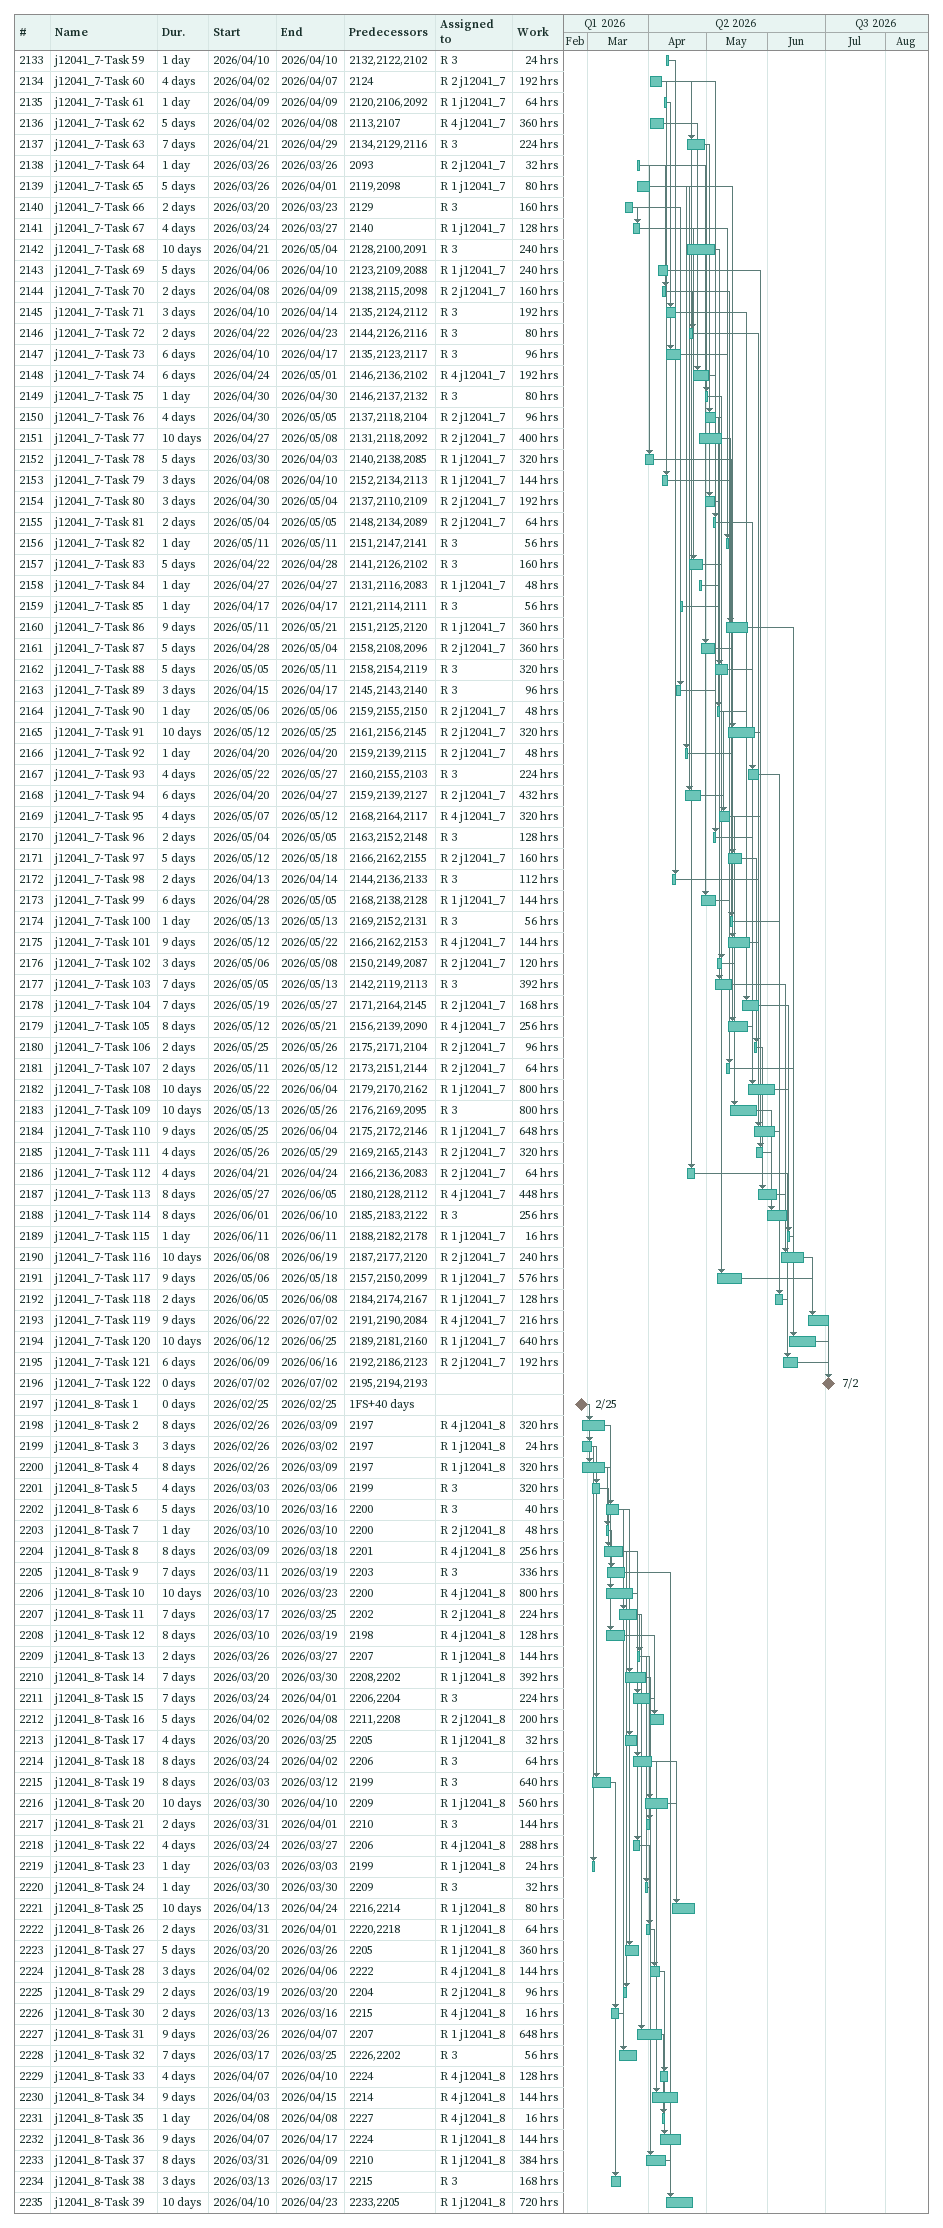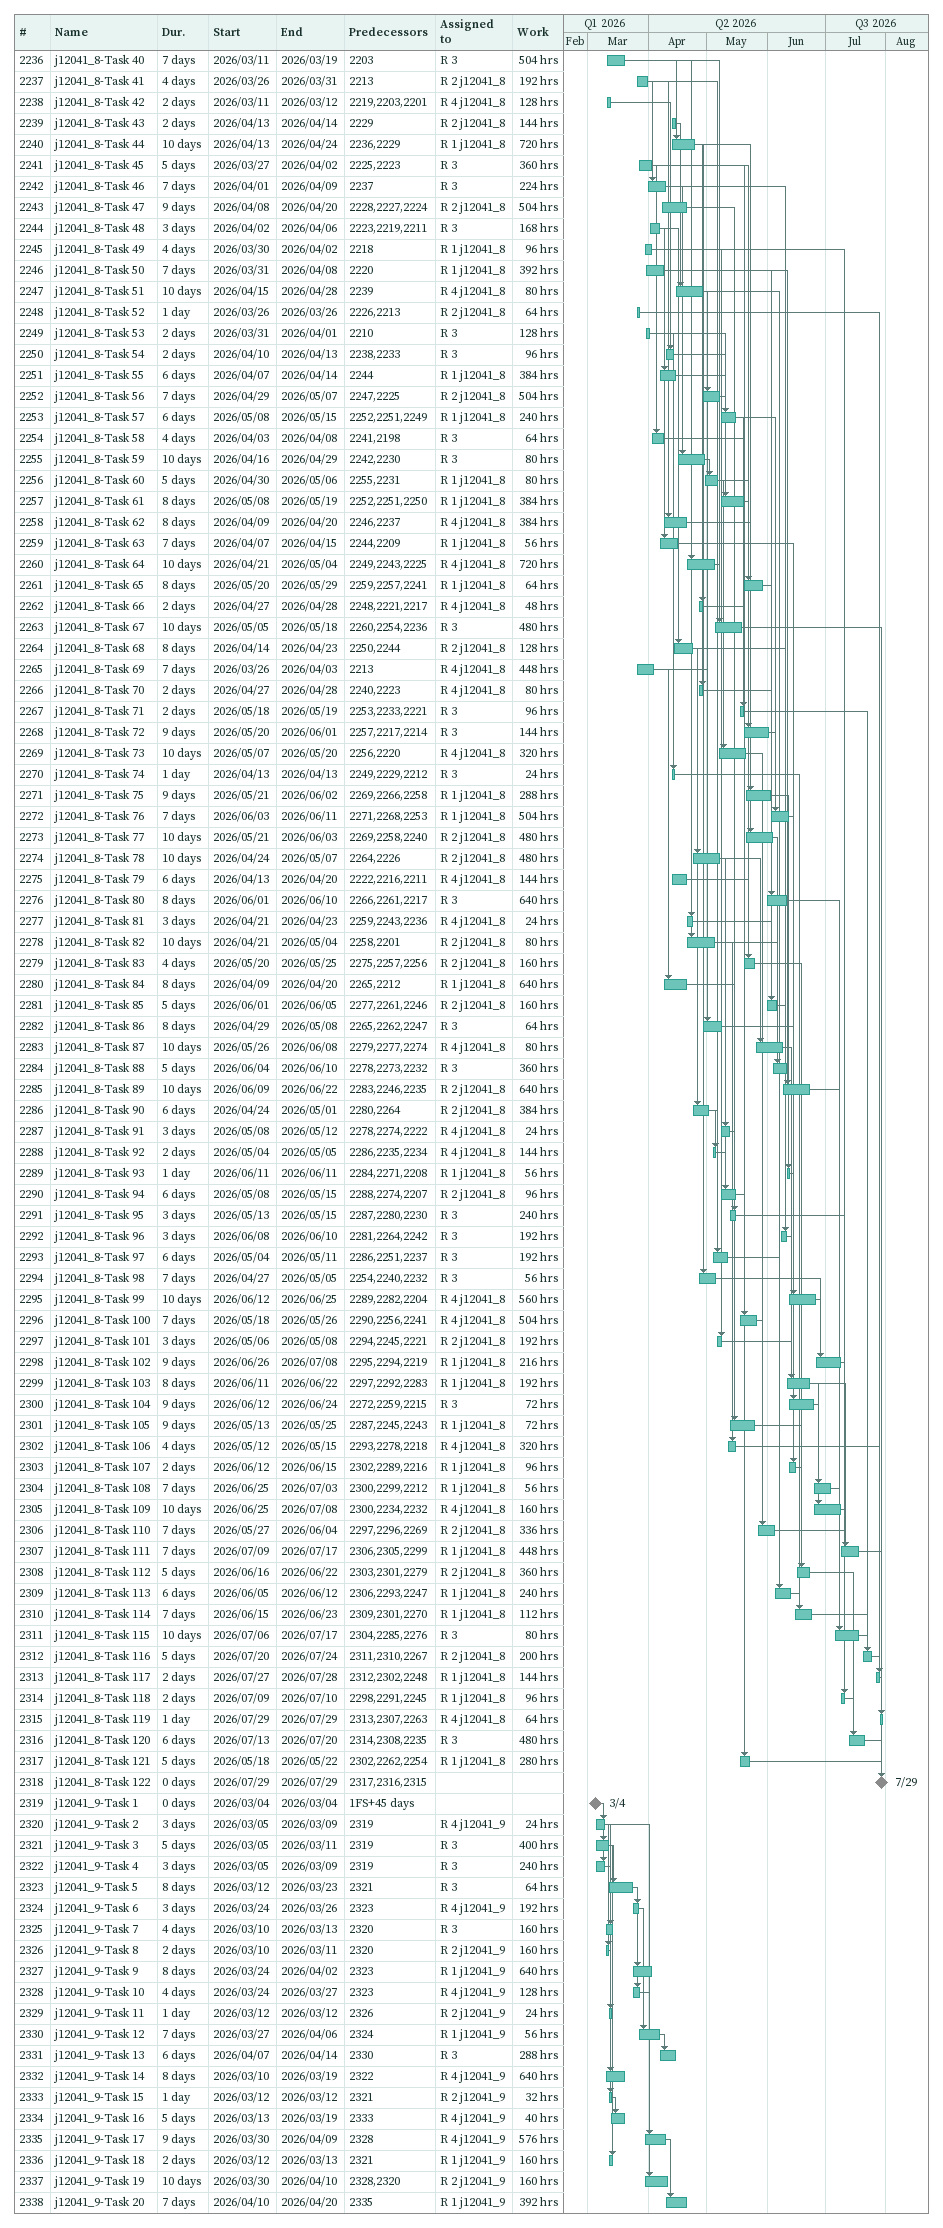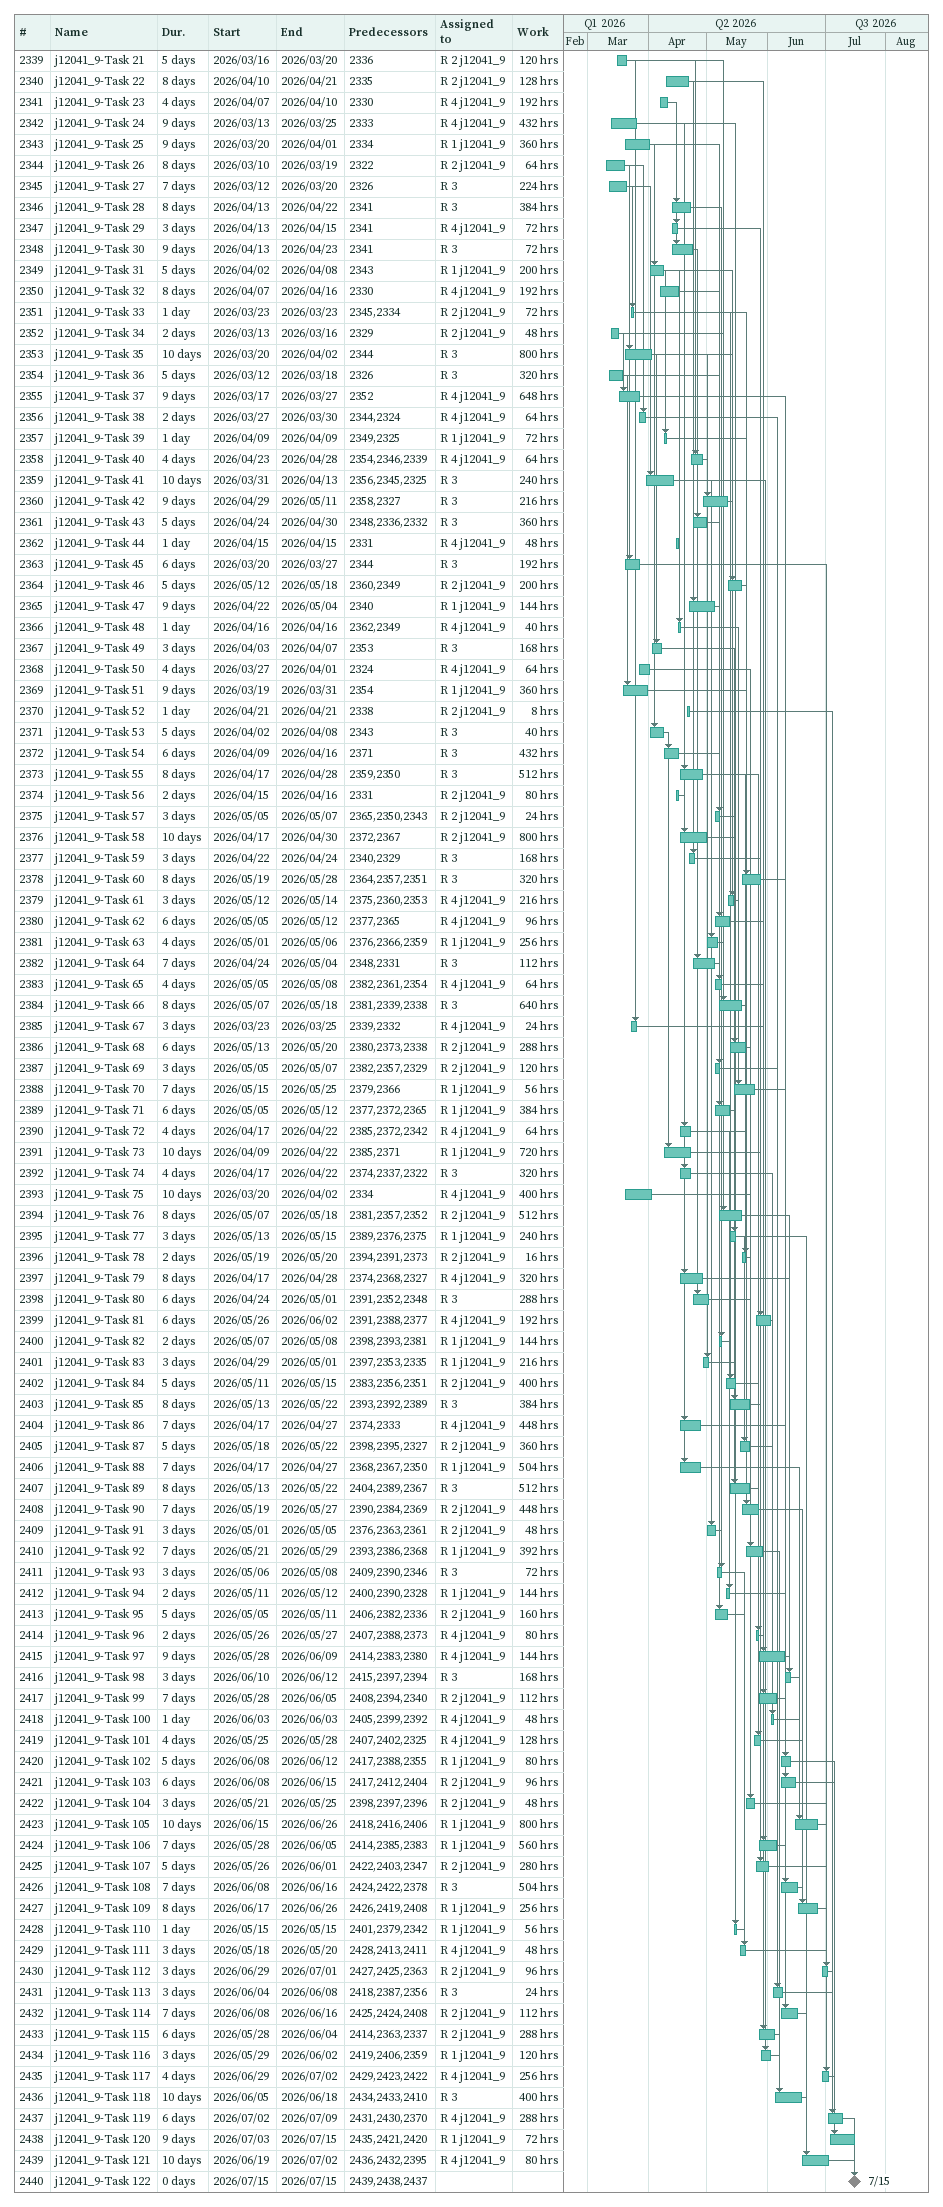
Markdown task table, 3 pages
| ID | Task | Duration | Start | Finish | Predecessors | Resources | Work (h) |
|---|---|---|---|---|---|---|---|
| 2133 | j12041_7-Task 59 | 1d | 2026-04-10 | 2026-04-10 | 2132, 2122, 2102 | R 3 | 24 |
| 2134 | j12041_7-Task 60 | 4d | 2026-04-02 | 2026-04-07 | 2124 | R 2 j12041_7 | 192 |
| 2135 | j12041_7-Task 61 | 1d | 2026-04-09 | 2026-04-09 | 2120, 2106, 2092 | R 1 j12041_7 | 64 |
| 2136 | j12041_7-Task 62 | 5d | 2026-04-02 | 2026-04-08 | 2113, 2107 | R 4 j12041_7 | 360 |
| 2137 | j12041_7-Task 63 | 7d | 2026-04-21 | 2026-04-29 | 2134, 2129, 2116 | R 3 | 224 |
| 2138 | j12041_7-Task 64 | 1d | 2026-03-26 | 2026-03-26 | 2093 | R 2 j12041_7 | 32 |
| 2139 | j12041_7-Task 65 | 5d | 2026-03-26 | 2026-04-01 | 2119, 2098 | R 1 j12041_7 | 80 |
| 2140 | j12041_7-Task 66 | 2d | 2026-03-20 | 2026-03-23 | 2129 | R 3 | 160 |
| 2141 | j12041_7-Task 67 | 4d | 2026-03-24 | 2026-03-27 | 2140 | R 1 j12041_7 | 128 |
| 2142 | j12041_7-Task 68 | 10d | 2026-04-21 | 2026-05-04 | 2128, 2100, 2091 | R 3 | 240 |
| 2143 | j12041_7-Task 69 | 5d | 2026-04-06 | 2026-04-10 | 2123, 2109, 2088 | R 1 j12041_7 | 240 |
| 2144 | j12041_7-Task 70 | 2d | 2026-04-08 | 2026-04-09 | 2138, 2115, 2098 | R 2 j12041_7 | 160 |
| 2145 | j12041_7-Task 71 | 3d | 2026-04-10 | 2026-04-14 | 2135, 2124, 2112 | R 3 | 192 |
| 2146 | j12041_7-Task 72 | 2d | 2026-04-22 | 2026-04-23 | 2144, 2126, 2116 | R 3 | 80 |
| 2147 | j12041_7-Task 73 | 6d | 2026-04-10 | 2026-04-17 | 2135, 2123, 2117 | R 3 | 96 |
| 2148 | j12041_7-Task 74 | 6d | 2026-04-24 | 2026-05-01 | 2146, 2136, 2102 | R 4 j12041_7 | 192 |
| 2149 | j12041_7-Task 75 | 1d | 2026-04-30 | 2026-04-30 | 2146, 2137, 2132 | R 3 | 80 |
| 2150 | j12041_7-Task 76 | 4d | 2026-04-30 | 2026-05-05 | 2137, 2118, 2104 | R 2 j12041_7 | 96 |
| 2151 | j12041_7-Task 77 | 10d | 2026-04-27 | 2026-05-08 | 2131, 2118, 2092 | R 2 j12041_7 | 400 |
| 2152 | j12041_7-Task 78 | 5d | 2026-03-30 | 2026-04-03 | 2140, 2138, 2085 | R 1 j12041_7 | 320 |
| 2153 | j12041_7-Task 79 | 3d | 2026-04-08 | 2026-04-10 | 2152, 2134, 2113 | R 1 j12041_7 | 144 |
| 2154 | j12041_7-Task 80 | 3d | 2026-04-30 | 2026-05-04 | 2137, 2110, 2109 | R 2 j12041_7 | 192 |
| 2155 | j12041_7-Task 81 | 2d | 2026-05-04 | 2026-05-05 | 2148, 2134, 2089 | R 2 j12041_7 | 64 |
| 2156 | j12041_7-Task 82 | 1d | 2026-05-11 | 2026-05-11 | 2151, 2147, 2141 | R 3 | 56 |
| 2157 | j12041_7-Task 83 | 5d | 2026-04-22 | 2026-04-28 | 2141, 2126, 2102 | R 3 | 160 |
| 2158 | j12041_7-Task 84 | 1d | 2026-04-27 | 2026-04-27 | 2131, 2116, 2083 | R 1 j12041_7 | 48 |
| 2159 | j12041_7-Task 85 | 1d | 2026-04-17 | 2026-04-17 | 2121, 2114, 2111 | R 3 | 56 |
| 2160 | j12041_7-Task 86 | 9d | 2026-05-11 | 2026-05-21 | 2151, 2125, 2120 | R 1 j12041_7 | 360 |
| 2161 | j12041_7-Task 87 | 5d | 2026-04-28 | 2026-05-04 | 2158, 2108, 2096 | R 2 j12041_7 | 360 |
| 2162 | j12041_7-Task 88 | 5d | 2026-05-05 | 2026-05-11 | 2158, 2154, 2119 | R 3 | 320 |
| 2163 | j12041_7-Task 89 | 3d | 2026-04-15 | 2026-04-17 | 2145, 2143, 2140 | R 3 | 96 |
| 2164 | j12041_7-Task 90 | 1d | 2026-05-06 | 2026-05-06 | 2159, 2155, 2150 | R 2 j12041_7 | 48 |
| 2165 | j12041_7-Task 91 | 10d | 2026-05-12 | 2026-05-25 | 2161, 2156, 2145 | R 2 j12041_7 | 320 |
| 2166 | j12041_7-Task 92 | 1d | 2026-04-20 | 2026-04-20 | 2159, 2139, 2115 | R 2 j12041_7 | 48 |
| 2167 | j12041_7-Task 93 | 4d | 2026-05-22 | 2026-05-27 | 2160, 2155, 2103 | R 3 | 224 |
| 2168 | j12041_7-Task 94 | 6d | 2026-04-20 | 2026-04-27 | 2159, 2139, 2127 | R 2 j12041_7 | 432 |
| 2169 | j12041_7-Task 95 | 4d | 2026-05-07 | 2026-05-12 | 2168, 2164, 2117 | R 4 j12041_7 | 320 |
| 2170 | j12041_7-Task 96 | 2d | 2026-05-04 | 2026-05-05 | 2163, 2152, 2148 | R 3 | 128 |
| 2171 | j12041_7-Task 97 | 5d | 2026-05-12 | 2026-05-18 | 2166, 2162, 2155 | R 2 j12041_7 | 160 |
| 2172 | j12041_7-Task 98 | 2d | 2026-04-13 | 2026-04-14 | 2144, 2136, 2133 | R 3 | 112 |
| 2173 | j12041_7-Task 99 | 6d | 2026-04-28 | 2026-05-05 | 2168, 2138, 2128 | R 1 j12041_7 | 144 |
| 2174 | j12041_7-Task 100 | 1d | 2026-05-13 | 2026-05-13 | 2169, 2152, 2131 | R 3 | 56 |
| 2175 | j12041_7-Task 101 | 9d | 2026-05-12 | 2026-05-22 | 2166, 2162, 2153 | R 4 j12041_7 | 144 |
| 2176 | j12041_7-Task 102 | 3d | 2026-05-06 | 2026-05-08 | 2150, 2149, 2087 | R 2 j12041_7 | 120 |
| 2177 | j12041_7-Task 103 | 7d | 2026-05-05 | 2026-05-13 | 2142, 2119, 2113 | R 3 | 392 |
| 2178 | j12041_7-Task 104 | 7d | 2026-05-19 | 2026-05-27 | 2171, 2164, 2145 | R 2 j12041_7 | 168 |
| 2179 | j12041_7-Task 105 | 8d | 2026-05-12 | 2026-05-21 | 2156, 2139, 2090 | R 4 j12041_7 | 256 |
| 2180 | j12041_7-Task 106 | 2d | 2026-05-25 | 2026-05-26 | 2175, 2171, 2104 | R 2 j12041_7 | 96 |
| 2181 | j12041_7-Task 107 | 2d | 2026-05-11 | 2026-05-12 | 2173, 2151, 2144 | R 2 j12041_7 | 64 |
| 2182 | j12041_7-Task 108 | 10d | 2026-05-22 | 2026-06-04 | 2179, 2170, 2162 | R 1 j12041_7 | 800 |
| 2183 | j12041_7-Task 109 | 10d | 2026-05-13 | 2026-05-26 | 2176, 2169, 2095 | R 3 | 800 |
| 2184 | j12041_7-Task 110 | 9d | 2026-05-25 | 2026-06-04 | 2175, 2172, 2146 | R 1 j12041_7 | 648 |
| 2185 | j12041_7-Task 111 | 4d | 2026-05-26 | 2026-05-29 | 2169, 2165, 2143 | R 2 j12041_7 | 320 |
| 2186 | j12041_7-Task 112 | 4d | 2026-04-21 | 2026-04-24 | 2166, 2136, 2083 | R 2 j12041_7 | 64 |
| 2187 | j12041_7-Task 113 | 8d | 2026-05-27 | 2026-06-05 | 2180, 2128, 2112 | R 4 j12041_7 | 448 |
| 2188 | j12041_7-Task 114 | 8d | 2026-06-01 | 2026-06-10 | 2185, 2183, 2122 | R 3 | 256 |
| 2189 | j12041_7-Task 115 | 1d | 2026-06-11 | 2026-06-11 | 2188, 2182, 2178 | R 1 j12041_7 | 16 |
| 2190 | j12041_7-Task 116 | 10d | 2026-06-08 | 2026-06-19 | 2187, 2177, 2120 | R 2 j12041_7 | 240 |
| 2191 | j12041_7-Task 117 | 9d | 2026-05-06 | 2026-05-18 | 2157, 2150, 2099 | R 1 j12041_7 | 576 |
| 2192 | j12041_7-Task 118 | 2d | 2026-06-05 | 2026-06-08 | 2184, 2174, 2167 | R 1 j12041_7 | 128 |
| 2193 | j12041_7-Task 119 | 9d | 2026-06-22 | 2026-07-02 | 2191, 2190, 2084 | R 4 j12041_7 | 216 |
| 2194 | j12041_7-Task 120 | 10d | 2026-06-12 | 2026-06-25 | 2189, 2181, 2160 | R 1 j12041_7 | 640 |
| 2195 | j12041_7-Task 121 | 6d | 2026-06-09 | 2026-06-16 | 2192, 2186, 2123 | R 2 j12041_7 | 192 |
| 2196 | j12041_7-Task 122 | 0d | 2026-07-02 | 2026-07-02 | 2195, 2194, 2193 |  |  |
| 2197 | j12041_8-Task 1 | 0d | 2026-02-25 | 2026-02-25 | 1FS+40d |  |  |
| 2198 | j12041_8-Task 2 | 8d | 2026-02-26 | 2026-03-09 | 2197 | R 4 j12041_8 | 320 |
| 2199 | j12041_8-Task 3 | 3d | 2026-02-26 | 2026-03-02 | 2197 | R 1 j12041_8 | 24 |
| 2200 | j12041_8-Task 4 | 8d | 2026-02-26 | 2026-03-09 | 2197 | R 1 j12041_8 | 320 |
| 2201 | j12041_8-Task 5 | 4d | 2026-03-03 | 2026-03-06 | 2199 | R 3 | 320 |
| 2202 | j12041_8-Task 6 | 5d | 2026-03-10 | 2026-03-16 | 2200 | R 3 | 40 |
| 2203 | j12041_8-Task 7 | 1d | 2026-03-10 | 2026-03-10 | 2200 | R 2 j12041_8 | 48 |
| 2204 | j12041_8-Task 8 | 8d | 2026-03-09 | 2026-03-18 | 2201 | R 4 j12041_8 | 256 |
| 2205 | j12041_8-Task 9 | 7d | 2026-03-11 | 2026-03-19 | 2203 | R 3 | 336 |
| 2206 | j12041_8-Task 10 | 10d | 2026-03-10 | 2026-03-23 | 2200 | R 4 j12041_8 | 800 |
| 2207 | j12041_8-Task 11 | 7d | 2026-03-17 | 2026-03-25 | 2202 | R 2 j12041_8 | 224 |
| 2208 | j12041_8-Task 12 | 8d | 2026-03-10 | 2026-03-19 | 2198 | R 4 j12041_8 | 128 |
| 2209 | j12041_8-Task 13 | 2d | 2026-03-26 | 2026-03-27 | 2207 | R 1 j12041_8 | 144 |
| 2210 | j12041_8-Task 14 | 7d | 2026-03-20 | 2026-03-30 | 2208, 2202 | R 1 j12041_8 | 392 |
| 2211 | j12041_8-Task 15 | 7d | 2026-03-24 | 2026-04-01 | 2206, 2204 | R 3 | 224 |
| 2212 | j12041_8-Task 16 | 5d | 2026-04-02 | 2026-04-08 | 2211, 2208 | R 2 j12041_8 | 200 |
| 2213 | j12041_8-Task 17 | 4d | 2026-03-20 | 2026-03-25 | 2205 | R 1 j12041_8 | 32 |
| 2214 | j12041_8-Task 18 | 8d | 2026-03-24 | 2026-04-02 | 2206 | R 3 | 64 |
| 2215 | j12041_8-Task 19 | 8d | 2026-03-03 | 2026-03-12 | 2199 | R 3 | 640 |
| 2216 | j12041_8-Task 20 | 10d | 2026-03-30 | 2026-04-10 | 2209 | R 1 j12041_8 | 560 |
| 2217 | j12041_8-Task 21 | 2d | 2026-03-31 | 2026-04-01 | 2210 | R 3 | 144 |
| 2218 | j12041_8-Task 22 | 4d | 2026-03-24 | 2026-03-27 | 2206 | R 4 j12041_8 | 288 |
| 2219 | j12041_8-Task 23 | 1d | 2026-03-03 | 2026-03-03 | 2199 | R 1 j12041_8 | 24 |
| 2220 | j12041_8-Task 24 | 1d | 2026-03-30 | 2026-03-30 | 2209 | R 3 | 32 |
| 2221 | j12041_8-Task 25 | 10d | 2026-04-13 | 2026-04-24 | 2216, 2214 | R 1 j12041_8 | 80 |
| 2222 | j12041_8-Task 26 | 2d | 2026-03-31 | 2026-04-01 | 2220, 2218 | R 1 j12041_8 | 64 |
| 2223 | j12041_8-Task 27 | 5d | 2026-03-20 | 2026-03-26 | 2205 | R 1 j12041_8 | 360 |
| 2224 | j12041_8-Task 28 | 3d | 2026-04-02 | 2026-04-06 | 2222 | R 4 j12041_8 | 144 |
| 2225 | j12041_8-Task 29 | 2d | 2026-03-19 | 2026-03-20 | 2204 | R 2 j12041_8 | 96 |
| 2226 | j12041_8-Task 30 | 2d | 2026-03-13 | 2026-03-16 | 2215 | R 4 j12041_8 | 16 |
| 2227 | j12041_8-Task 31 | 9d | 2026-03-26 | 2026-04-07 | 2207 | R 1 j12041_8 | 648 |
| 2228 | j12041_8-Task 32 | 7d | 2026-03-17 | 2026-03-25 | 2226, 2202 | R 3 | 56 |
| 2229 | j12041_8-Task 33 | 4d | 2026-04-07 | 2026-04-10 | 2224 | R 4 j12041_8 | 128 |
| 2230 | j12041_8-Task 34 | 9d | 2026-04-03 | 2026-04-15 | 2214 | R 4 j12041_8 | 144 |
| 2231 | j12041_8-Task 35 | 1d | 2026-04-08 | 2026-04-08 | 2227 | R 4 j12041_8 | 16 |
| 2232 | j12041_8-Task 36 | 9d | 2026-04-07 | 2026-04-17 | 2224 | R 1 j12041_8 | 144 |
| 2233 | j12041_8-Task 37 | 8d | 2026-03-31 | 2026-04-09 | 2210 | R 1 j12041_8 | 384 |
| 2234 | j12041_8-Task 38 | 3d | 2026-03-13 | 2026-03-17 | 2215 | R 3 | 168 |
| 2235 | j12041_8-Task 39 | 10d | 2026-04-10 | 2026-04-23 | 2233, 2205 | R 1 j12041_8 | 720 |
| 2236 | j12041_8-Task 40 | 7d | 2026-03-11 | 2026-03-19 | 2203 | R 3 | 504 |
| 2237 | j12041_8-Task 41 | 4d | 2026-03-26 | 2026-03-31 | 2213 | R 2 j12041_8 | 192 |
| 2238 | j12041_8-Task 42 | 2d | 2026-03-11 | 2026-03-12 | 2219, 2203, 2201 | R 4 j12041_8 | 128 |
| 2239 | j12041_8-Task 43 | 2d | 2026-04-13 | 2026-04-14 | 2229 | R 2 j12041_8 | 144 |
| 2240 | j12041_8-Task 44 | 10d | 2026-04-13 | 2026-04-24 | 2236, 2229 | R 1 j12041_8 | 720 |
| 2241 | j12041_8-Task 45 | 5d | 2026-03-27 | 2026-04-02 | 2225, 2223 | R 3 | 360 |
| 2242 | j12041_8-Task 46 | 7d | 2026-04-01 | 2026-04-09 | 2237 | R 3 | 224 |
| 2243 | j12041_8-Task 47 | 9d | 2026-04-08 | 2026-04-20 | 2228, 2227, 2224 | R 2 j12041_8 | 504 |
| 2244 | j12041_8-Task 48 | 3d | 2026-04-02 | 2026-04-06 | 2223, 2219, 2211 | R 3 | 168 |
| 2245 | j12041_8-Task 49 | 4d | 2026-03-30 | 2026-04-02 | 2218 | R 1 j12041_8 | 96 |
| 2246 | j12041_8-Task 50 | 7d | 2026-03-31 | 2026-04-08 | 2220 | R 1 j12041_8 | 392 |
| 2247 | j12041_8-Task 51 | 10d | 2026-04-15 | 2026-04-28 | 2239 | R 4 j12041_8 | 80 |
| 2248 | j12041_8-Task 52 | 1d | 2026-03-26 | 2026-03-26 | 2226, 2213 | R 2 j12041_8 | 64 |
| 2249 | j12041_8-Task 53 | 2d | 2026-03-31 | 2026-04-01 | 2210 | R 3 | 128 |
| 2250 | j12041_8-Task 54 | 2d | 2026-04-10 | 2026-04-13 | 2238, 2233 | R 3 | 96 |
| 2251 | j12041_8-Task 55 | 6d | 2026-04-07 | 2026-04-14 | 2244 | R 1 j12041_8 | 384 |
| 2252 | j12041_8-Task 56 | 7d | 2026-04-29 | 2026-05-07 | 2247, 2225 | R 2 j12041_8 | 504 |
| 2253 | j12041_8-Task 57 | 6d | 2026-05-08 | 2026-05-15 | 2252, 2251, 2249 | R 1 j12041_8 | 240 |
| 2254 | j12041_8-Task 58 | 4d | 2026-04-03 | 2026-04-08 | 2241, 2198 | R 3 | 64 |
| 2255 | j12041_8-Task 59 | 10d | 2026-04-16 | 2026-04-29 | 2242, 2230 | R 3 | 80 |
| 2256 | j12041_8-Task 60 | 5d | 2026-04-30 | 2026-05-06 | 2255, 2231 | R 1 j12041_8 | 80 |
| 2257 | j12041_8-Task 61 | 8d | 2026-05-08 | 2026-05-19 | 2252, 2251, 2250 | R 1 j12041_8 | 384 |
| 2258 | j12041_8-Task 62 | 8d | 2026-04-09 | 2026-04-20 | 2246, 2237 | R 4 j12041_8 | 384 |
| 2259 | j12041_8-Task 63 | 7d | 2026-04-07 | 2026-04-15 | 2244, 2209 | R 1 j12041_8 | 56 |
| 2260 | j12041_8-Task 64 | 10d | 2026-04-21 | 2026-05-04 | 2249, 2243, 2225 | R 4 j12041_8 | 720 |
| 2261 | j12041_8-Task 65 | 8d | 2026-05-20 | 2026-05-29 | 2259, 2257, 2241 | R 1 j12041_8 | 64 |
| 2262 | j12041_8-Task 66 | 2d | 2026-04-27 | 2026-04-28 | 2248, 2221, 2217 | R 4 j12041_8 | 48 |
| 2263 | j12041_8-Task 67 | 10d | 2026-05-05 | 2026-05-18 | 2260, 2254, 2236 | R 3 | 480 |
| 2264 | j12041_8-Task 68 | 8d | 2026-04-14 | 2026-04-23 | 2250, 2244 | R 2 j12041_8 | 128 |
| 2265 | j12041_8-Task 69 | 7d | 2026-03-26 | 2026-04-03 | 2213 | R 4 j12041_8 | 448 |
| 2266 | j12041_8-Task 70 | 2d | 2026-04-27 | 2026-04-28 | 2240, 2223 | R 4 j12041_8 | 80 |
| 2267 | j12041_8-Task 71 | 2d | 2026-05-18 | 2026-05-19 | 2253, 2233, 2221 | R 3 | 96 |
| 2268 | j12041_8-Task 72 | 9d | 2026-05-20 | 2026-06-01 | 2257, 2217, 2214 | R 3 | 144 |
| 2269 | j12041_8-Task 73 | 10d | 2026-05-07 | 2026-05-20 | 2256, 2220 | R 4 j12041_8 | 320 |
| 2270 | j12041_8-Task 74 | 1d | 2026-04-13 | 2026-04-13 | 2249, 2229, 2212 | R 3 | 24 |
| 2271 | j12041_8-Task 75 | 9d | 2026-05-21 | 2026-06-02 | 2269, 2266, 2258 | R 1 j12041_8 | 288 |
| 2272 | j12041_8-Task 76 | 7d | 2026-06-03 | 2026-06-11 | 2271, 2268, 2253 | R 1 j12041_8 | 504 |
| 2273 | j12041_8-Task 77 | 10d | 2026-05-21 | 2026-06-03 | 2269, 2258, 2240 | R 2 j12041_8 | 480 |
| 2274 | j12041_8-Task 78 | 10d | 2026-04-24 | 2026-05-07 | 2264, 2226 | R 2 j12041_8 | 480 |
| 2275 | j12041_8-Task 79 | 6d | 2026-04-13 | 2026-04-20 | 2222, 2216, 2211 | R 4 j12041_8 | 144 |
| 2276 | j12041_8-Task 80 | 8d | 2026-06-01 | 2026-06-10 | 2266, 2261, 2217 | R 3 | 640 |
| 2277 | j12041_8-Task 81 | 3d | 2026-04-21 | 2026-04-23 | 2259, 2243, 2236 | R 4 j12041_8 | 24 |
| 2278 | j12041_8-Task 82 | 10d | 2026-04-21 | 2026-05-04 | 2258, 2201 | R 2 j12041_8 | 80 |
| 2279 | j12041_8-Task 83 | 4d | 2026-05-20 | 2026-05-25 | 2275, 2257, 2256 | R 2 j12041_8 | 160 |
| 2280 | j12041_8-Task 84 | 8d | 2026-04-09 | 2026-04-20 | 2265, 2212 | R 1 j12041_8 | 640 |
| 2281 | j12041_8-Task 85 | 5d | 2026-06-01 | 2026-06-05 | 2277, 2261, 2246 | R 2 j12041_8 | 160 |
| 2282 | j12041_8-Task 86 | 8d | 2026-04-29 | 2026-05-08 | 2265, 2262, 2247 | R 3 | 64 |
| 2283 | j12041_8-Task 87 | 10d | 2026-05-26 | 2026-06-08 | 2279, 2277, 2274 | R 4 j12041_8 | 80 |
| 2284 | j12041_8-Task 88 | 5d | 2026-06-04 | 2026-06-10 | 2278, 2273, 2232 | R 3 | 360 |
| 2285 | j12041_8-Task 89 | 10d | 2026-06-09 | 2026-06-22 | 2283, 2246, 2235 | R 2 j12041_8 | 640 |
| 2286 | j12041_8-Task 90 | 6d | 2026-04-24 | 2026-05-01 | 2280, 2264 | R 2 j12041_8 | 384 |
| 2287 | j12041_8-Task 91 | 3d | 2026-05-08 | 2026-05-12 | 2278, 2274, 2222 | R 4 j12041_8 | 24 |
| 2288 | j12041_8-Task 92 | 2d | 2026-05-04 | 2026-05-05 | 2286, 2235, 2234 | R 4 j12041_8 | 144 |
| 2289 | j12041_8-Task 93 | 1d | 2026-06-11 | 2026-06-11 | 2284, 2271, 2208 | R 1 j12041_8 | 56 |
| 2290 | j12041_8-Task 94 | 6d | 2026-05-08 | 2026-05-15 | 2288, 2274, 2207 | R 2 j12041_8 | 96 |
| 2291 | j12041_8-Task 95 | 3d | 2026-05-13 | 2026-05-15 | 2287, 2280, 2230 | R 3 | 240 |
| 2292 | j12041_8-Task 96 | 3d | 2026-06-08 | 2026-06-10 | 2281, 2264, 2242 | R 3 | 192 |
| 2293 | j12041_8-Task 97 | 6d | 2026-05-04 | 2026-05-11 | 2286, 2251, 2237 | R 3 | 192 |
| 2294 | j12041_8-Task 98 | 7d | 2026-04-27 | 2026-05-05 | 2254, 2240, 2232 | R 3 | 56 |
| 2295 | j12041_8-Task 99 | 10d | 2026-06-12 | 2026-06-25 | 2289, 2282, 2204 | R 4 j12041_8 | 560 |
| 2296 | j12041_8-Task 100 | 7d | 2026-05-18 | 2026-05-26 | 2290, 2256, 2241 | R 4 j12041_8 | 504 |
| 2297 | j12041_8-Task 101 | 3d | 2026-05-06 | 2026-05-08 | 2294, 2245, 2221 | R 2 j12041_8 | 192 |
| 2298 | j12041_8-Task 102 | 9d | 2026-06-26 | 2026-07-08 | 2295, 2294, 2219 | R 1 j12041_8 | 216 |
| 2299 | j12041_8-Task 103 | 8d | 2026-06-11 | 2026-06-22 | 2297, 2292, 2283 | R 1 j12041_8 | 192 |
| 2300 | j12041_8-Task 104 | 9d | 2026-06-12 | 2026-06-24 | 2272, 2259, 2215 | R 3 | 72 |
| 2301 | j12041_8-Task 105 | 9d | 2026-05-13 | 2026-05-25 | 2287, 2245, 2243 | R 1 j12041_8 | 72 |
| 2302 | j12041_8-Task 106 | 4d | 2026-05-12 | 2026-05-15 | 2293, 2278, 2218 | R 4 j12041_8 | 320 |
| 2303 | j12041_8-Task 107 | 2d | 2026-06-12 | 2026-06-15 | 2302, 2289, 2216 | R 1 j12041_8 | 96 |
| 2304 | j12041_8-Task 108 | 7d | 2026-06-25 | 2026-07-03 | 2300, 2299, 2212 | R 1 j12041_8 | 56 |
| 2305 | j12041_8-Task 109 | 10d | 2026-06-25 | 2026-07-08 | 2300, 2234, 2232 | R 4 j12041_8 | 160 |
| 2306 | j12041_8-Task 110 | 7d | 2026-05-27 | 2026-06-04 | 2297, 2296, 2269 | R 2 j12041_8 | 336 |
| 2307 | j12041_8-Task 111 | 7d | 2026-07-09 | 2026-07-17 | 2306, 2305, 2299 | R 1 j12041_8 | 448 |
| 2308 | j12041_8-Task 112 | 5d | 2026-06-16 | 2026-06-22 | 2303, 2301, 2279 | R 2 j12041_8 | 360 |
| 2309 | j12041_8-Task 113 | 6d | 2026-06-05 | 2026-06-12 | 2306, 2293, 2247 | R 1 j12041_8 | 240 |
| 2310 | j12041_8-Task 114 | 7d | 2026-06-15 | 2026-06-23 | 2309, 2301, 2270 | R 1 j12041_8 | 112 |
| 2311 | j12041_8-Task 115 | 10d | 2026-07-06 | 2026-07-17 | 2304, 2285, 2276 | R 3 | 80 |
| 2312 | j12041_8-Task 116 | 5d | 2026-07-20 | 2026-07-24 | 2311, 2310, 2267 | R 2 j12041_8 | 200 |
| 2313 | j12041_8-Task 117 | 2d | 2026-07-27 | 2026-07-28 | 2312, 2302, 2248 | R 1 j12041_8 | 144 |
| 2314 | j12041_8-Task 118 | 2d | 2026-07-09 | 2026-07-10 | 2298, 2291, 2245 | R 1 j12041_8 | 96 |
| 2315 | j12041_8-Task 119 | 1d | 2026-07-29 | 2026-07-29 | 2313, 2307, 2263 | R 4 j12041_8 | 64 |
| 2316 | j12041_8-Task 120 | 6d | 2026-07-13 | 2026-07-20 | 2314, 2308, 2235 | R 3 | 480 |
| 2317 | j12041_8-Task 121 | 5d | 2026-05-18 | 2026-05-22 | 2302, 2262, 2254 | R 1 j12041_8 | 280 |
| 2318 | j12041_8-Task 122 | 0d | 2026-07-29 | 2026-07-29 | 2317, 2316, 2315 |  |  |
| 2319 | j12041_9-Task 1 | 0d | 2026-03-04 | 2026-03-04 | 1FS+45d |  |  |
| 2320 | j12041_9-Task 2 | 3d | 2026-03-05 | 2026-03-09 | 2319 | R 4 j12041_9 | 24 |
| 2321 | j12041_9-Task 3 | 5d | 2026-03-05 | 2026-03-11 | 2319 | R 3 | 400 |
| 2322 | j12041_9-Task 4 | 3d | 2026-03-05 | 2026-03-09 | 2319 | R 3 | 240 |
| 2323 | j12041_9-Task 5 | 8d | 2026-03-12 | 2026-03-23 | 2321 | R 3 | 64 |
| 2324 | j12041_9-Task 6 | 3d | 2026-03-24 | 2026-03-26 | 2323 | R 4 j12041_9 | 192 |
| 2325 | j12041_9-Task 7 | 4d | 2026-03-10 | 2026-03-13 | 2320 | R 3 | 160 |
| 2326 | j12041_9-Task 8 | 2d | 2026-03-10 | 2026-03-11 | 2320 | R 2 j12041_9 | 160 |
| 2327 | j12041_9-Task 9 | 8d | 2026-03-24 | 2026-04-02 | 2323 | R 1 j12041_9 | 640 |
| 2328 | j12041_9-Task 10 | 4d | 2026-03-24 | 2026-03-27 | 2323 | R 4 j12041_9 | 128 |
| 2329 | j12041_9-Task 11 | 1d | 2026-03-12 | 2026-03-12 | 2326 | R 2 j12041_9 | 24 |
| 2330 | j12041_9-Task 12 | 7d | 2026-03-27 | 2026-04-06 | 2324 | R 1 j12041_9 | 56 |
| 2331 | j12041_9-Task 13 | 6d | 2026-04-07 | 2026-04-14 | 2330 | R 3 | 288 |
| 2332 | j12041_9-Task 14 | 8d | 2026-03-10 | 2026-03-19 | 2322 | R 4 j12041_9 | 640 |
| 2333 | j12041_9-Task 15 | 1d | 2026-03-12 | 2026-03-12 | 2321 | R 2 j12041_9 | 32 |
| 2334 | j12041_9-Task 16 | 5d | 2026-03-13 | 2026-03-19 | 2333 | R 4 j12041_9 | 40 |
| 2335 | j12041_9-Task 17 | 9d | 2026-03-30 | 2026-04-09 | 2328 | R 4 j12041_9 | 576 |
| 2336 | j12041_9-Task 18 | 2d | 2026-03-12 | 2026-03-13 | 2321 | R 1 j12041_9 | 160 |
| 2337 | j12041_9-Task 19 | 10d | 2026-03-30 | 2026-04-10 | 2328, 2320 | R 2 j12041_9 | 160 |
| 2338 | j12041_9-Task 20 | 7d | 2026-04-10 | 2026-04-20 | 2335 | R 1 j12041_9 | 392 |
| 2339 | j12041_9-Task 21 | 5d | 2026-03-16 | 2026-03-20 | 2336 | R 2 j12041_9 | 120 |
| 2340 | j12041_9-Task 22 | 8d | 2026-04-10 | 2026-04-21 | 2335 | R 2 j12041_9 | 128 |
| 2341 | j12041_9-Task 23 | 4d | 2026-04-07 | 2026-04-10 | 2330 | R 4 j12041_9 | 192 |
| 2342 | j12041_9-Task 24 | 9d | 2026-03-13 | 2026-03-25 | 2333 | R 4 j12041_9 | 432 |
| 2343 | j12041_9-Task 25 | 9d | 2026-03-20 | 2026-04-01 | 2334 | R 1 j12041_9 | 360 |
| 2344 | j12041_9-Task 26 | 8d | 2026-03-10 | 2026-03-19 | 2322 | R 2 j12041_9 | 64 |
| 2345 | j12041_9-Task 27 | 7d | 2026-03-12 | 2026-03-20 | 2326 | R 3 | 224 |
| 2346 | j12041_9-Task 28 | 8d | 2026-04-13 | 2026-04-22 | 2341 | R 3 | 384 |
| 2347 | j12041_9-Task 29 | 3d | 2026-04-13 | 2026-04-15 | 2341 | R 4 j12041_9 | 72 |
| 2348 | j12041_9-Task 30 | 9d | 2026-04-13 | 2026-04-23 | 2341 | R 3 | 72 |
| 2349 | j12041_9-Task 31 | 5d | 2026-04-02 | 2026-04-08 | 2343 | R 1 j12041_9 | 200 |
| 2350 | j12041_9-Task 32 | 8d | 2026-04-07 | 2026-04-16 | 2330 | R 4 j12041_9 | 192 |
| 2351 | j12041_9-Task 33 | 1d | 2026-03-23 | 2026-03-23 | 2345, 2334 | R 2 j12041_9 | 72 |
| 2352 | j12041_9-Task 34 | 2d | 2026-03-13 | 2026-03-16 | 2329 | R 2 j12041_9 | 48 |
| 2353 | j12041_9-Task 35 | 10d | 2026-03-20 | 2026-04-02 | 2344 | R 3 | 800 |
| 2354 | j12041_9-Task 36 | 5d | 2026-03-12 | 2026-03-18 | 2326 | R 3 | 320 |
| 2355 | j12041_9-Task 37 | 9d | 2026-03-17 | 2026-03-27 | 2352 | R 4 j12041_9 | 648 |
| 2356 | j12041_9-Task 38 | 2d | 2026-03-27 | 2026-03-30 | 2344, 2324 | R 4 j12041_9 | 64 |
| 2357 | j12041_9-Task 39 | 1d | 2026-04-09 | 2026-04-09 | 2349, 2325 | R 1 j12041_9 | 72 |
| 2358 | j12041_9-Task 40 | 4d | 2026-04-23 | 2026-04-28 | 2354, 2346, 2339 | R 4 j12041_9 | 64 |
| 2359 | j12041_9-Task 41 | 10d | 2026-03-31 | 2026-04-13 | 2356, 2345, 2325 | R 3 | 240 |
| 2360 | j12041_9-Task 42 | 9d | 2026-04-29 | 2026-05-11 | 2358, 2327 | R 3 | 216 |
| 2361 | j12041_9-Task 43 | 5d | 2026-04-24 | 2026-04-30 | 2348, 2336, 2332 | R 3 | 360 |
| 2362 | j12041_9-Task 44 | 1d | 2026-04-15 | 2026-04-15 | 2331 | R 4 j12041_9 | 48 |
| 2363 | j12041_9-Task 45 | 6d | 2026-03-20 | 2026-03-27 | 2344 | R 3 | 192 |
| 2364 | j12041_9-Task 46 | 5d | 2026-05-12 | 2026-05-18 | 2360, 2349 | R 2 j12041_9 | 200 |
| 2365 | j12041_9-Task 47 | 9d | 2026-04-22 | 2026-05-04 | 2340 | R 1 j12041_9 | 144 |
| 2366 | j12041_9-Task 48 | 1d | 2026-04-16 | 2026-04-16 | 2362, 2349 | R 4 j12041_9 | 40 |
| 2367 | j12041_9-Task 49 | 3d | 2026-04-03 | 2026-04-07 | 2353 | R 3 | 168 |
| 2368 | j12041_9-Task 50 | 4d | 2026-03-27 | 2026-04-01 | 2324 | R 4 j12041_9 | 64 |
| 2369 | j12041_9-Task 51 | 9d | 2026-03-19 | 2026-03-31 | 2354 | R 1 j12041_9 | 360 |
| 2370 | j12041_9-Task 52 | 1d | 2026-04-21 | 2026-04-21 | 2338 | R 2 j12041_9 | 8 |
| 2371 | j12041_9-Task 53 | 5d | 2026-04-02 | 2026-04-08 | 2343 | R 3 | 40 |
| 2372 | j12041_9-Task 54 | 6d | 2026-04-09 | 2026-04-16 | 2371 | R 3 | 432 |
| 2373 | j12041_9-Task 55 | 8d | 2026-04-17 | 2026-04-28 | 2359, 2350 | R 3 | 512 |
| 2374 | j12041_9-Task 56 | 2d | 2026-04-15 | 2026-04-16 | 2331 | R 2 j12041_9 | 80 |
| 2375 | j12041_9-Task 57 | 3d | 2026-05-05 | 2026-05-07 | 2365, 2350, 2343 | R 2 j12041_9 | 24 |
| 2376 | j12041_9-Task 58 | 10d | 2026-04-17 | 2026-04-30 | 2372, 2367 | R 2 j12041_9 | 800 |
| 2377 | j12041_9-Task 59 | 3d | 2026-04-22 | 2026-04-24 | 2340, 2329 | R 3 | 168 |
| 2378 | j12041_9-Task 60 | 8d | 2026-05-19 | 2026-05-28 | 2364, 2357, 2351 | R 3 | 320 |
| 2379 | j12041_9-Task 61 | 3d | 2026-05-12 | 2026-05-14 | 2375, 2360, 2353 | R 4 j12041_9 | 216 |
| 2380 | j12041_9-Task 62 | 6d | 2026-05-05 | 2026-05-12 | 2377, 2365 | R 4 j12041_9 | 96 |
| 2381 | j12041_9-Task 63 | 4d | 2026-05-01 | 2026-05-06 | 2376, 2366, 2359 | R 1 j12041_9 | 256 |
| 2382 | j12041_9-Task 64 | 7d | 2026-04-24 | 2026-05-04 | 2348, 2331 | R 3 | 112 |
| 2383 | j12041_9-Task 65 | 4d | 2026-05-05 | 2026-05-08 | 2382, 2361, 2354 | R 4 j12041_9 | 64 |
| 2384 | j12041_9-Task 66 | 8d | 2026-05-07 | 2026-05-18 | 2381, 2339, 2338 | R 3 | 640 |
| 2385 | j12041_9-Task 67 | 3d | 2026-03-23 | 2026-03-25 | 2339, 2332 | R 4 j12041_9 | 24 |
| 2386 | j12041_9-Task 68 | 6d | 2026-05-13 | 2026-05-20 | 2380, 2373, 2338 | R 2 j12041_9 | 288 |
| 2387 | j12041_9-Task 69 | 3d | 2026-05-05 | 2026-05-07 | 2382, 2357, 2329 | R 2 j12041_9 | 120 |
| 2388 | j12041_9-Task 70 | 7d | 2026-05-15 | 2026-05-25 | 2379, 2366 | R 1 j12041_9 | 56 |
| 2389 | j12041_9-Task 71 | 6d | 2026-05-05 | 2026-05-12 | 2377, 2372, 2365 | R 1 j12041_9 | 384 |
| 2390 | j12041_9-Task 72 | 4d | 2026-04-17 | 2026-04-22 | 2385, 2372, 2342 | R 4 j12041_9 | 64 |
| 2391 | j12041_9-Task 73 | 10d | 2026-04-09 | 2026-04-22 | 2385, 2371 | R 1 j12041_9 | 720 |
| 2392 | j12041_9-Task 74 | 4d | 2026-04-17 | 2026-04-22 | 2374, 2337, 2322 | R 3 | 320 |
| 2393 | j12041_9-Task 75 | 10d | 2026-03-20 | 2026-04-02 | 2334 | R 4 j12041_9 | 400 |
| 2394 | j12041_9-Task 76 | 8d | 2026-05-07 | 2026-05-18 | 2381, 2357, 2352 | R 2 j12041_9 | 512 |
| 2395 | j12041_9-Task 77 | 3d | 2026-05-13 | 2026-05-15 | 2389, 2376, 2375 | R 1 j12041_9 | 240 |
| 2396 | j12041_9-Task 78 | 2d | 2026-05-19 | 2026-05-20 | 2394, 2391, 2373 | R 2 j12041_9 | 16 |
| 2397 | j12041_9-Task 79 | 8d | 2026-04-17 | 2026-04-28 | 2374, 2368, 2327 | R 4 j12041_9 | 320 |
| 2398 | j12041_9-Task 80 | 6d | 2026-04-24 | 2026-05-01 | 2391, 2352, 2348 | R 3 | 288 |
| 2399 | j12041_9-Task 81 | 6d | 2026-05-26 | 2026-06-02 | 2391, 2388, 2377 | R 4 j12041_9 | 192 |
| 2400 | j12041_9-Task 82 | 2d | 2026-05-07 | 2026-05-08 | 2398, 2393, 2381 | R 1 j12041_9 | 144 |
| 2401 | j12041_9-Task 83 | 3d | 2026-04-29 | 2026-05-01 | 2397, 2353, 2335 | R 1 j12041_9 | 216 |
| 2402 | j12041_9-Task 84 | 5d | 2026-05-11 | 2026-05-15 | 2383, 2356, 2351 | R 2 j12041_9 | 400 |
| 2403 | j12041_9-Task 85 | 8d | 2026-05-13 | 2026-05-22 | 2393, 2392, 2389 | R 3 | 384 |
| 2404 | j12041_9-Task 86 | 7d | 2026-04-17 | 2026-04-27 | 2374, 2333 | R 4 j12041_9 | 448 |
| 2405 | j12041_9-Task 87 | 5d | 2026-05-18 | 2026-05-22 | 2398, 2395, 2327 | R 2 j12041_9 | 360 |
| 2406 | j12041_9-Task 88 | 7d | 2026-04-17 | 2026-04-27 | 2368, 2367, 2350 | R 1 j12041_9 | 504 |
| 2407 | j12041_9-Task 89 | 8d | 2026-05-13 | 2026-05-22 | 2404, 2389, 2367 | R 3 | 512 |
| 2408 | j12041_9-Task 90 | 7d | 2026-05-19 | 2026-05-27 | 2390, 2384, 2369 | R 2 j12041_9 | 448 |
| 2409 | j12041_9-Task 91 | 3d | 2026-05-01 | 2026-05-05 | 2376, 2363, 2361 | R 2 j12041_9 | 48 |
| 2410 | j12041_9-Task 92 | 7d | 2026-05-21 | 2026-05-29 | 2393, 2386, 2368 | R 1 j12041_9 | 392 |
| 2411 | j12041_9-Task 93 | 3d | 2026-05-06 | 2026-05-08 | 2409, 2390, 2346 | R 3 | 72 |
| 2412 | j12041_9-Task 94 | 2d | 2026-05-11 | 2026-05-12 | 2400, 2390, 2328 | R 1 j12041_9 | 144 |
| 2413 | j12041_9-Task 95 | 5d | 2026-05-05 | 2026-05-11 | 2406, 2382, 2336 | R 2 j12041_9 | 160 |
| 2414 | j12041_9-Task 96 | 2d | 2026-05-26 | 2026-05-27 | 2407, 2388, 2373 | R 4 j12041_9 | 80 |
| 2415 | j12041_9-Task 97 | 9d | 2026-05-28 | 2026-06-09 | 2414, 2383, 2380 | R 4 j12041_9 | 144 |
| 2416 | j12041_9-Task 98 | 3d | 2026-06-10 | 2026-06-12 | 2415, 2397, 2394 | R 3 | 168 |
| 2417 | j12041_9-Task 99 | 7d | 2026-05-28 | 2026-06-05 | 2408, 2394, 2340 | R 2 j12041_9 | 112 |
| 2418 | j12041_9-Task 100 | 1d | 2026-06-03 | 2026-06-03 | 2405, 2399, 2392 | R 4 j12041_9 | 48 |
| 2419 | j12041_9-Task 101 | 4d | 2026-05-25 | 2026-05-28 | 2407, 2402, 2325 | R 4 j12041_9 | 128 |
| 2420 | j12041_9-Task 102 | 5d | 2026-06-08 | 2026-06-12 | 2417, 2388, 2355 | R 1 j12041_9 | 80 |
| 2421 | j12041_9-Task 103 | 6d | 2026-06-08 | 2026-06-15 | 2417, 2412, 2404 | R 2 j12041_9 | 96 |
| 2422 | j12041_9-Task 104 | 3d | 2026-05-21 | 2026-05-25 | 2398, 2397, 2396 | R 2 j12041_9 | 48 |
| 2423 | j12041_9-Task 105 | 10d | 2026-06-15 | 2026-06-26 | 2418, 2416, 2406 | R 1 j12041_9 | 800 |
| 2424 | j12041_9-Task 106 | 7d | 2026-05-28 | 2026-06-05 | 2414, 2385, 2383 | R 1 j12041_9 | 560 |
| 2425 | j12041_9-Task 107 | 5d | 2026-05-26 | 2026-06-01 | 2422, 2403, 2347 | R 2 j12041_9 | 280 |
| 2426 | j12041_9-Task 108 | 7d | 2026-06-08 | 2026-06-16 | 2424, 2422, 2378 | R 3 | 504 |
| 2427 | j12041_9-Task 109 | 8d | 2026-06-17 | 2026-06-26 | 2426, 2419, 2408 | R 1 j12041_9 | 256 |
| 2428 | j12041_9-Task 110 | 1d | 2026-05-15 | 2026-05-15 | 2401, 2379, 2342 | R 1 j12041_9 | 56 |
| 2429 | j12041_9-Task 111 | 3d | 2026-05-18 | 2026-05-20 | 2428, 2413, 2411 | R 4 j12041_9 | 48 |
| 2430 | j12041_9-Task 112 | 3d | 2026-06-29 | 2026-07-01 | 2427, 2425, 2363 | R 2 j12041_9 | 96 |
| 2431 | j12041_9-Task 113 | 3d | 2026-06-04 | 2026-06-08 | 2418, 2387, 2356 | R 3 | 24 |
| 2432 | j12041_9-Task 114 | 7d | 2026-06-08 | 2026-06-16 | 2425, 2424, 2408 | R 2 j12041_9 | 112 |
| 2433 | j12041_9-Task 115 | 6d | 2026-05-28 | 2026-06-04 | 2414, 2363, 2337 | R 2 j12041_9 | 288 |
| 2434 | j12041_9-Task 116 | 3d | 2026-05-29 | 2026-06-02 | 2419, 2406, 2359 | R 1 j12041_9 | 120 |
| 2435 | j12041_9-Task 117 | 4d | 2026-06-29 | 2026-07-02 | 2429, 2423, 2422 | R 4 j12041_9 | 256 |
| 2436 | j12041_9-Task 118 | 10d | 2026-06-05 | 2026-06-18 | 2434, 2433, 2410 | R 3 | 400 |
| 2437 | j12041_9-Task 119 | 6d | 2026-07-02 | 2026-07-09 | 2431, 2430, 2370 | R 4 j12041_9 | 288 |
| 2438 | j12041_9-Task 120 | 9d | 2026-07-03 | 2026-07-15 | 2435, 2421, 2420 | R 1 j12041_9 | 72 |
| 2439 | j12041_9-Task 121 | 10d | 2026-06-19 | 2026-07-02 | 2436, 2432, 2395 | R 4 j12041_9 | 80 |
| 2440 | j12041_9-Task 122 | 0d | 2026-07-15 | 2026-07-15 | 2439, 2438, 2437 |  |  |
